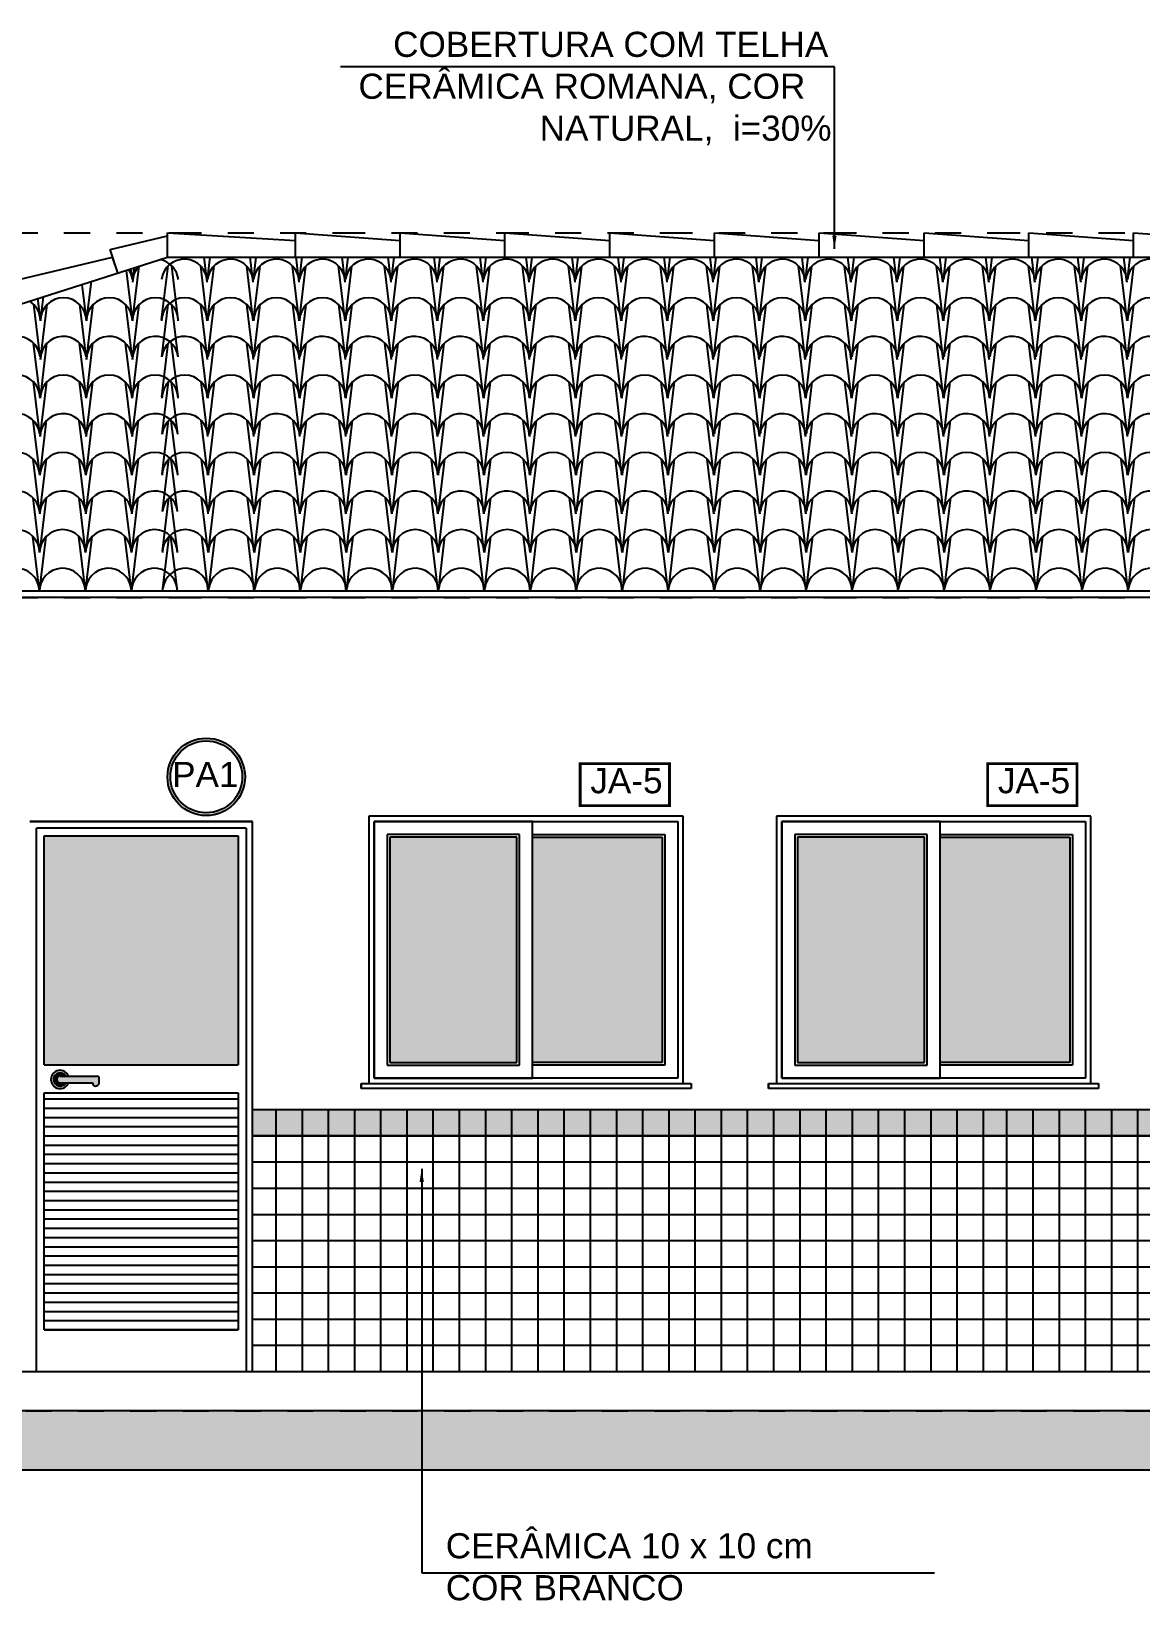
# Model space of a CAD drawing. Extents: x 12 to 194, y 116 to 198.
# Drawn here: x 36.21 to 40.44, y 154.59 to 160.58 of the extents above; entities that cross this region are included whole.
import ezdxf

# ---------------------------------------------------------------- set-up
doc = ezdxf.new("R2010")
doc.units = 0
doc.header["$LTSCALE"] = 0.005
doc.linetypes.add('C5', pattern=[60, 50, -5, 0, -5])
doc.linetypes.add('TRAÇO-2PTOS_P', pattern=[0.625, 0.25, -0.125, 0, -0.125, 0, -0.125])
doc.layers.get('0').update_dxf_attribs({"linetype": 'CONTINUOUS'})
for name, color, linetype in [('01', 1, 'CONTINUOUS'), ('02', 2, 'CONTINUOUS'), ('0_HATCH', 1, 'CONTINUOUS'), ('252', 252, 'CONTINUOUS'), ('A-01', 1, 'CONTINUOUS'), ('A-CHAO', 8, 'CONTINUOUS'), ('A-HACH', 7, 'CONTINUOUS'), ('A-PORTA', 3, 'CONTINUOUS'), ('ARQ-ALV-ENCOBERTA', 8, 'CONTINUOUS'), ('ARQ-ESQ-VISTA1', 2, 'CONTINUOUS'), ('ARQ-ESQ-VISTA2', 1, 'CONTINUOUS'), ('ARQ-EXO-1_100', 251, 'C5'), ('ARQ-HTC', 9, 'CONTINUOUS'), ('ARQ-SMB-1_025', 1, 'CONTINUOUS'), ('ARQ-SMB-1_100', 1, 'CONTINUOUS'), ('ARQ-TXT-1_075', 2, 'CONTINUOUS'), ('BL-AR-TELHA 2', 2, 'CONTINUOUS'), ('TELHA', 3, 'CONTINUOUS')]:
    doc.layers.add(name, color=color, linetype=linetype)
doc.styles.add('ESC-50-A20', font='arial.ttf', dxfattribs={"height": 0.1})
doc.styles.add('FNDE Texto Cota 0025', font='verdana.ttf', dxfattribs={"height": 0.04})
doc.dimstyles.new('FNDE 1-0025', dxfattribs={"dimscale": 5, "dimtxt": 0.04, "dimasz": 0.01, "dimexe": 0.15, "dimexo": 0.15, "dimgap": 0.005, "dimtad": 1, "dimzin": 1, "dimdsep": 46, "dimtxsty": 'FNDE Texto Cota 0025', "dimblk": 'tic', "dimcen": 0.015, "dimdle": 0.15, "dimse1": 1, "dimse2": 1, "dimclrd": 251, "dimclre": 251, "dimclrt": 256, "dimaunit": 1, "dimadec": 3, "dimazin": 0, "dimtfac": 1, "dimtix": 1, "dimtmove": 2, "dimatfit": 3, "dimfxl": 0.15, "dimtvp": 1, "dimtolj": 1, "dimtzin": 0, "dimarcsym": 0})

# ---------------------------------------------------------------- blocks, each defined once
blk = doc.blocks.new('tic')
at = {"color": 251}
for p, q in [((-1, 0), (1, 0)), ((0, -1), (0, 1))]:
    blk.add_line(p, q, dxfattribs=at)
blk.add_line((-0.6, -0.6), (0.6, 0.6))

msp = doc.modelspace()

# ---------------------------------------------------------------- hatches: boundary and pattern name
at = {"layer": '01'}
h = msp.add_hatch(color=250, dxfattribs=at)
h.set_gradient(color1=(51, 51, 51), rotation=90, one_color=1, tint=1, name='SPHERICAL')
h.paths.add_polyline_path([(36.336, 156.591), (36.3471, 156.591, 5.415339), (36.3471, 156.566), (36.336, 156.566, -3.732051)])
h = msp.add_hatch(color=250, dxfattribs=at)
h.set_gradient(color1=(51, 51, 51), rotation=90, one_color=1, tint=1, name='SPHERICAL')
h.paths.add_polyline_path([(36.3144, 156.591), (36.336, 156.591, 3.732051), (36.336, 156.566), (36.3144, 156.566, -1)], flags=17)
h = msp.add_hatch(color=250, dxfattribs=at)
h.set_gradient(color1=(51, 51, 51), rotation=90, one_color=1, tint=1, name='CYLINDER')
h.paths.add_polyline_path([(36.4644, 156.581, 0.414214), (36.4544, 156.591), (36.3144, 156.591, 1), (36.3144, 156.566), (36.4394, 156.566, 1), (36.4644, 156.566)])
at = {"layer": '0_HATCH'}
msp.add_hatch(color=160, dxfattribs=at).paths.add_polyline_path([(49.3494, 156.3635), (37.0494, 156.3635), (37.0494, 156.4635), (49.3494, 156.4635)])
at = {"layer": '252', "linetype": 'Continuous'}
h = msp.add_hatch(color=256, dxfattribs=at)
h.set_gradient(color1=(91, 91, 91), one_color=1, tint=1, name='INVHEMISPHERICAL')
h.paths.add_polyline_path([(36.9943, 157.5085), (36.2544, 157.5085), (36.2544, 156.6341), (36.9943, 156.6341)])
at = {"layer": '252'}
h = msp.add_hatch(color=256, dxfattribs=at)
h.set_gradient(color1=(91, 91, 91), one_color=1, tint=1, name='INVHEMISPHERICAL')
h.paths.add_polyline_path([(38.0584, 157.5035), (37.5734, 157.5035), (37.5734, 156.6435), (38.0584, 156.6435)])
h = msp.add_hatch(color=256, dxfattribs=at)
h.set_gradient(color1=(91, 91, 91), one_color=1, tint=1, name='INVHEMISPHERICAL')
h.paths.add_polyline_path([(38.1184, 156.6435), (38.6134, 156.6435), (38.6134, 157.5035), (38.1184, 157.5035)])
h = msp.add_hatch(color=256, dxfattribs=at)
h.set_gradient(color1=(91, 91, 91), one_color=1, tint=1, name='INVHEMISPHERICAL')
h.paths.add_polyline_path([(39.6144, 157.5035), (39.1294, 157.5035), (39.1294, 156.6435), (39.6144, 156.6435)])
h = msp.add_hatch(color=256, dxfattribs=at)
h.set_gradient(color1=(91, 91, 91), one_color=1, tint=1, name='INVHEMISPHERICAL')
h.paths.add_polyline_path([(39.6744, 156.6435), (40.1694, 156.6435), (40.1694, 157.5035), (39.6744, 157.5035)])
at = {"layer": 'A-HACH'}
msp.add_hatch(color=254, dxfattribs=at).paths.add_polyline_path([(30.9822, 155.3135), (30.9822, 155.0885), (50.4324, 155.0885), (50.4324, 155.3135)])
at = {"layer": 'ARQ-ESQ-VISTA2'}
h = msp.add_hatch(dxfattribs=at)
h.set_pattern_fill('LINE', color=251, scale=0.02, angle=360, style=0)
h.set_pattern_definition([(7e-15, (36.212533, 155.6224), (0, 0.0352778), [])])
h.paths.add_polyline_path([(36.2544, 156.528), (36.9943, 156.528), (36.9943, 155.6224), (36.2544, 155.6224)])
at = {"layer": 'ARQ-SMB-1_100'}
h = msp.add_hatch(color=252, dxfattribs=at)
edge = h.paths.add_edge_path()
edge.add_arc((36.8727, 157.7339), 0.1479, 0, 360)
edge = h.paths.add_edge_path(flags=17)
edge.add_arc((36.8727, 157.7339), 0.1372, 0, 360)

# ---------------------------------------------------------------- linework, layer by layer
at = {"layer": '01', "color": 0}
for p, q in [((36.3144, 156.591), (36.4544, 156.591)), ((36.4644, 156.566), (36.4644, 156.581)), ((36.3144, 156.566), (36.4394, 156.566))]:
    msp.add_line(p, q, dxfattribs=at)
for centre, major_axis, ratio, start_param, end_param in [((36.3144, 156.5785), (0.0247, 0.0247), 1, 5.862994, 11.415765), ((36.3144, 156.5785), (0.0177, 0.0177), 1, 6.021386, 11.257374), ((36.3144, 156.5785), (0.00884, 0.00884), 1, 0.785398, 3.926991), ((36.4544, 156.581), (-0.00707, 0.00707), 1, 3.926991, 5.497787), ((36.4519, 156.566), (0.0101, 0.0101), 0.786702, 2.237376, 5.378968)]:
    msp.add_ellipse(centre, major_axis=major_axis, ratio=ratio, start_param=start_param, end_param=end_param, dxfattribs=at)
at = {"layer": '02'}
for p, q in [((36.1994, 157.5635), (37.0494, 157.5635)), ((37.0494, 157.5635), (36.1994, 157.5635)), ((36.2244, 155.4635), (36.2244, 157.5385)), ((37.0244, 157.5385), (36.2244, 157.5385)), ((37.0244, 157.5385), (37.0244, 155.4635)), ((37.0494, 155.4635), (37.0494, 157.5635)), ((36.2544, 156.6341), (36.2544, 157.5085)), ((36.2544, 157.5085), (36.9943, 157.5085)), ((36.9943, 157.5085), (36.9943, 156.6341)), ((36.2544, 156.6341), (36.9943, 156.6341)), ((36.2544, 156.528), (36.9943, 156.528)), ((36.2544, 155.6224), (36.2544, 156.528)), ((36.2544, 156.528), (36.9943, 156.528)), ((36.9943, 156.528), (36.9943, 155.6224)), ((36.9943, 155.6224), (36.2544, 155.6224))]:
    msp.add_line(p, q, dxfattribs=at)
at = {"layer": '252'}
for p, q in [((37.4934, 156.5635), (37.4934, 156.5635)), ((39.0494, 156.5635), (39.0494, 156.5635)), ((37.1394, 155.4635, 3.3226), (37.1394, 156.4635, 3.3226)), ((37.2394, 155.4635, 3.3226), (37.2394, 156.4635, 3.3226)), ((37.3394, 155.4635, 3.3226), (37.3394, 156.4635, 3.3226)), ((37.4394, 155.4635, 3.3226), (37.4394, 156.4635, 3.3226)), ((37.5394, 155.4635, 3.3226), (37.5394, 156.4635, 3.3226)), ((37.6394, 155.4635, 3.3226), (37.6394, 156.4635, 3.3226)), ((37.7394, 155.4635, 3.3226), (37.7394, 156.4635, 3.3226)), ((37.8394, 155.4635, 3.3226), (37.8394, 156.4635, 3.3226)), ((37.9394, 155.4635, 3.3226), (37.9394, 156.4635, 3.3226)), ((38.0394, 155.4635, 3.3226), (38.0394, 156.4635, 3.3226)), ((38.1394, 155.4635, 3.3226), (38.1394, 156.4635, 3.3226)), ((38.2394, 155.4635, 3.3226), (38.2394, 156.4635, 3.3226)), ((38.3394, 155.4635, 3.3226), (38.3394, 156.4635, 3.3226)), ((38.4394, 155.4635, 3.3226), (38.4394, 156.4635, 3.3226)), ((38.5394, 155.4635, 3.3226), (38.5394, 156.4635, 3.3226)), ((38.6394, 155.4635, 3.3226), (38.6394, 156.4635, 3.3226)), ((38.6394, 155.4635, 3.3226), (38.6394, 156.4635, 3.3226)), ((38.7394, 155.4635, 3.3226), (38.7394, 156.4635, 3.3226)), ((38.8394, 155.4635, 3.3226), (38.8394, 156.4635, 3.3226)), ((38.9394, 155.4635, 3.3226), (38.9394, 156.4635, 3.3226)), ((39.0394, 155.4635, 3.3226), (39.0394, 156.4635, 3.3226)), ((39.1394, 155.4635, 3.3226), (39.1394, 156.4635, 3.3226)), ((39.2394, 155.4635, 3.3226), (39.2394, 156.4635, 3.3226)), ((39.3394, 155.4635, 3.3226), (39.3394, 156.4635, 3.3226)), ((39.4394, 155.4635, 3.3226), (39.4394, 156.4635, 3.3226)), ((39.5394, 155.4635, 3.3226), (39.5394, 156.4635, 3.3226)), ((39.6394, 155.4635, 3.3226), (39.6394, 156.4635, 3.3226)), ((39.7394, 155.4635, 3.3226), (39.7394, 156.4635, 3.3226)), ((39.7394, 155.4635, 3.3226), (39.7394, 156.4635, 3.3226)), ((39.8394, 155.4635, 3.3226), (39.8394, 156.4635, 3.3226)), ((39.9294, 155.4635, 6.6453), (39.9294, 156.4635, 6.6453)), ((40.0294, 155.4635, 6.6453), (40.0294, 156.4635, 6.6453)), ((40.1294, 155.4635, 6.6453), (40.1294, 156.4635, 6.6453)), ((40.2294, 155.4635, 6.6453), (40.2294, 156.4635, 6.6453)), ((40.3294, 155.4635, 6.6453), (40.3294, 156.4635, 6.6453)), ((40.4294, 155.4635, 6.6453), (40.4294, 156.4635, 6.6453)), ((37.0494, 156.3635, -6.6453), (49.3494, 156.3635, -6.6453)), ((37.0494, 156.2635, 3.3226), (49.3494, 156.2635, -3.3226)), ((37.0494, 156.1635, 3.3226), (49.3494, 156.1635, -3.3226)), ((37.0494, 156.0635, 3.3226), (49.3494, 156.0635, -3.3226)), ((37.0494, 155.9635, 3.3226), (49.3494, 155.9635, -3.3226)), ((37.0494, 155.8635, 3.3226), (49.3494, 155.8635, -3.3226)), ((37.0494, 155.7635, 3.3226), (49.3494, 155.7635, -3.3226)), ((37.0494, 155.6635, 3.3226), (49.3494, 155.6635, -3.3226)), ((37.0494, 155.5635, 3.3226), (49.3494, 155.5635, -3.3226))]:
    msp.add_line(p, q, dxfattribs=at)
at = {"layer": '252', "linetype": 'Continuous', "elevation": 3.3226}
msp.add_lwpolyline([(49.3494, 156.3635), (37.0494, 156.3635), (37.0494, 156.4635), (49.3494, 156.4635)], close=True, dxfattribs=at)
at = {"layer": 'A-01', "color": 3}
for p, q in [((33.0019, 158.5315), (36.7244, 159.7179)), ((36.7244, 159.7179), (46.2244, 159.7179))]:
    msp.add_line(p, q, dxfattribs=at)
at = {"layer": 'A-01', "color": 5}
msp.add_line((33.0744, 155.4635), (49.9494, 155.4635), dxfattribs=at)
at = {"layer": 'A-CHAO', "color": 6}
msp.add_line((50.4324, 155.3135), (30.9822, 155.3135), dxfattribs=at)
at = {"layer": 'A-PORTA', "color": 9}
for p, q in [((38.0584, 157.5035), (37.5734, 157.5035)), ((37.5734, 157.5035), (37.5734, 156.6435)), ((38.0584, 156.6435), (38.0584, 157.5035)), ((38.1184, 157.5035), (38.6134, 157.5035)), ((38.6134, 157.5035), (38.6134, 156.6435)), ((39.6144, 157.5035), (39.1294, 157.5035)), ((39.1294, 157.5035), (39.1294, 156.6435)), ((39.6144, 156.6435), (39.6144, 157.5035)), ((39.6744, 157.5035), (40.1694, 157.5035)), ((40.1694, 157.5035), (40.1694, 156.6435)), ((37.5734, 156.6435), (38.0584, 156.6435)), ((38.6134, 156.6435), (38.1184, 156.6435)), ((39.1294, 156.6435), (39.6144, 156.6435)), ((40.1694, 156.6435), (39.6744, 156.6435))]:
    msp.add_line(p, q, dxfattribs=at)
at = {"layer": 'ARQ-ALV-ENCOBERTA', "linetype": 'TRAÇO-2PTOS_P', "ltscale": 15}
msp.add_line((30.9822, 155.3135), (50.4324, 155.3135), dxfattribs=at)
at = {"layer": 'ARQ-ESQ-VISTA1'}
for p, q in [((38.6934, 157.5835), (37.4934, 157.5835)), ((37.4934, 157.5835), (37.4934, 156.5635)), ((38.6934, 156.5635), (38.6934, 157.5835)), ((40.2494, 157.5835), (39.0494, 157.5835)), ((39.0494, 157.5835), (39.0494, 156.5635)), ((40.2494, 156.5635), (40.2494, 157.5835)), ((37.4634, 156.5635), (37.4634, 156.5435)), ((37.4634, 156.5435), (37.4634, 156.5635)), ((37.4634, 156.5635), (38.7234, 156.5635)), ((38.7234, 156.5435), (37.4634, 156.5435)), ((37.4934, 156.5635), (38.6934, 156.5635)), ((38.7234, 156.5635), (38.7234, 156.5635)), ((38.7234, 156.5635), (38.7234, 156.5435)), ((39.0194, 156.5635), (39.0194, 156.5435)), ((39.0194, 156.5435), (39.0194, 156.5635)), ((39.0194, 156.5635), (40.2794, 156.5635)), ((40.2794, 156.5435), (39.0194, 156.5435)), ((39.0494, 156.5635), (40.2494, 156.5635)), ((40.2794, 156.5635), (40.2794, 156.5635)), ((40.2794, 156.5635), (40.2794, 156.5435))]:
    msp.add_line(p, q, dxfattribs=at)
at = {"layer": 'ARQ-EXO-1_100', "color": 252, "linetype": 'TRAÇO-2PTOS_P', "ltscale": 100}
for p, q in [((31.7294, 159.8114), (50.4324, 159.8114)), ((31.7294, 158.4185), (50.4324, 158.4185)), ((31.7294, 155.4635), (50.4324, 155.4635))]:
    msp.add_line(p, q, dxfattribs=at)
at = {"layer": 'ARQ-HTC', "color": 253}
msp.add_lwpolyline([(30.9822, 155.3135), (30.9822, 155.0885), (50.4324, 155.0885), (50.4324, 155.3135)], dxfattribs=at)
at = {"layer": 'ARQ-SMB-1_025', "ltscale": 10}
for p, q in [((37.5134, 157.5635), (38.6734, 157.5635)), ((37.5134, 156.5835), (37.5134, 157.5635)), ((38.1184, 157.5635), (37.5134, 157.5635)), ((37.5134, 157.5635), (37.5134, 156.5835)), ((38.1184, 157.5635), (38.6734, 157.5635)), ((38.1184, 156.5835), (38.1184, 157.5635)), ((38.6734, 157.5635), (38.6734, 156.5835)), ((38.6734, 157.5635), (38.6734, 156.5835)), ((39.0694, 157.5635), (40.2294, 157.5635)), ((39.0694, 156.5835), (39.0694, 157.5635)), ((39.6744, 157.5635), (39.0694, 157.5635)), ((39.0694, 157.5635), (39.0694, 156.5835)), ((39.6744, 157.5635), (40.2294, 157.5635)), ((39.6744, 156.5835), (39.6744, 157.5635)), ((40.2294, 157.5635), (40.2294, 156.5835)), ((40.2294, 157.5635), (40.2294, 156.5835)), ((38.0684, 157.5135), (37.5634, 157.5135)), ((37.5634, 157.5135), (37.5634, 156.6335)), ((38.0684, 156.6335), (38.0684, 157.5135)), ((38.1184, 157.5135), (38.6234, 157.5135)), ((38.6234, 157.5135), (38.6234, 156.6335)), ((39.6244, 157.5135), (39.1194, 157.5135)), ((39.1194, 157.5135), (39.1194, 156.6335)), ((39.6244, 156.6335), (39.6244, 157.5135)), ((39.6744, 157.5135), (40.1794, 157.5135)), ((40.1794, 157.5135), (40.1794, 156.6335)), ((37.5634, 156.6335), (38.0684, 156.6335)), ((38.6234, 156.6335), (38.1184, 156.6335)), ((39.1194, 156.6335), (39.6244, 156.6335)), ((40.1794, 156.6335), (39.6744, 156.6335)), ((38.6734, 156.5835), (37.5134, 156.5835)), ((37.5134, 156.5835), (38.1184, 156.5835)), ((38.6734, 156.5835), (38.1184, 156.5835)), ((40.2294, 156.5835), (39.0694, 156.5835)), ((39.0694, 156.5835), (39.6744, 156.5835)), ((40.2294, 156.5835), (39.6744, 156.5835))]:
    msp.add_line(p, q, dxfattribs=at)
at = {"layer": 'ARQ-SMB-1_100', "color": 252, "ltscale": 10, "const_width": 0.0107}
for points in [[(38.3, 157.6242), (38.6409, 157.6242), (38.6409, 157.7842), (38.3, 157.7842)], [(39.856, 157.6242), (40.1969, 157.6242), (40.1969, 157.7842), (39.856, 157.7842)]]:
    msp.add_lwpolyline(points, close=True, dxfattribs=at)
at = {"layer": 'ARQ-SMB-1_100', "color": 252}
for radius in [0.1479, 0.1372]:
    msp.add_circle((36.8727, 157.7339), radius, dxfattribs=at)
at = {"layer": 'BL-AR-TELHA 2'}
for p, q in [((36.5916, 159.4756), (36.6167, 159.6845)), ((36.702, 159.4803), (36.7266, 159.6845)), ((36.766, 159.4803), (36.7414, 159.6845)), ((36.8765, 159.4756), (36.8513, 159.6845)), ((36.8759, 159.6232), (36.8645, 159.7179)), ((36.8776, 159.6326), (36.8879, 159.7179)), ((36.8776, 159.4803), (36.9022, 159.6845)), ((37.052, 159.4756), (37.0269, 159.6845)), ((37.0515, 159.6232), (37.0401, 159.7179)), ((37.0532, 159.6326), (37.0634, 159.7179)), ((37.0532, 159.4803), (37.0778, 159.6845)), ((37.2276, 159.4756), (37.2024, 159.6845)), ((37.227, 159.6232), (37.2156, 159.7179)), ((37.2287, 159.6326), (37.239, 159.7179)), ((37.2287, 159.4803), (37.2533, 159.6845)), ((37.4032, 159.4756), (37.378, 159.6845)), ((37.4026, 159.6232), (37.3912, 159.7179)), ((37.4043, 159.6326), (37.4146, 159.7179)), ((37.4043, 159.4803), (37.4289, 159.6845)), ((37.5787, 159.4756), (37.5536, 159.6845)), ((37.5782, 159.6232), (37.5668, 159.7179)), ((37.5799, 159.6326), (37.5901, 159.7179)), ((37.5799, 159.4803), (37.6045, 159.6845)), ((37.7543, 159.4756), (37.7292, 159.6845)), ((37.7537, 159.6232), (37.7423, 159.7179)), ((37.7554, 159.6326), (37.7657, 159.7179)), ((37.7554, 159.4803), (37.78, 159.6845)), ((37.9299, 159.4756), (37.9047, 159.6845)), ((37.9293, 159.6232), (37.9179, 159.7179)), ((37.931, 159.6326), (37.9413, 159.7179)), ((37.931, 159.4803), (37.9556, 159.6845)), ((38.1054, 159.4756), (38.0803, 159.6845)), ((38.1049, 159.6232), (38.0935, 159.7179)), ((38.1066, 159.6326), (38.1169, 159.7179)), ((38.1066, 159.4803), (38.1312, 159.6845)), ((38.281, 159.4756), (38.2559, 159.6845)), ((38.2804, 159.6232), (38.269, 159.7179)), ((38.2822, 159.6326), (38.2924, 159.7179)), ((38.2822, 159.4803), (38.3067, 159.6845)), ((38.4566, 159.4756), (38.4314, 159.6845)), ((38.456, 159.6232), (38.4446, 159.7179)), ((38.4577, 159.6326), (38.468, 159.7179)), ((38.4577, 159.6326), (38.468, 159.7179)), ((38.4577, 159.4803), (38.4823, 159.6845)), ((38.6322, 159.4756), (38.607, 159.6845)), ((38.6316, 159.6232), (38.6202, 159.7179)), ((38.6333, 159.6326), (38.6436, 159.7179)), ((38.6333, 159.4803), (38.6579, 159.6845)), ((38.8077, 159.4756), (38.7826, 159.6845)), ((38.8072, 159.6232), (38.7957, 159.7179)), ((38.8089, 159.6326), (38.8191, 159.7179)), ((38.8089, 159.4803), (38.8334, 159.6845)), ((38.9833, 159.4756), (38.9581, 159.6845)), ((38.9827, 159.6232), (38.9713, 159.7179)), ((38.9844, 159.6326), (38.9947, 159.7179)), ((38.9844, 159.4803), (39.009, 159.6845)), ((39.1589, 159.4756), (39.1337, 159.6845)), ((39.1583, 159.6232), (39.1469, 159.7179)), ((39.16, 159.6326), (39.1703, 159.7179)), ((39.16, 159.4803), (39.1846, 159.6845)), ((39.3344, 159.4756), (39.3093, 159.6845)), ((39.3339, 159.6232), (39.3225, 159.7179)), ((39.3356, 159.6326), (39.3458, 159.7179)), ((39.3356, 159.4803), (39.3602, 159.6845)), ((39.51, 159.4756), (39.4849, 159.6845)), ((39.5094, 159.6232), (39.498, 159.7179)), ((39.5111, 159.6326), (39.5214, 159.7179)), ((39.5111, 159.4803), (39.5357, 159.6845)), ((39.6856, 159.4756), (39.6604, 159.6845)), ((39.685, 159.6232), (39.6736, 159.7179)), ((39.6867, 159.6326), (39.697, 159.7179)), ((39.6867, 159.4803), (39.7113, 159.6845)), ((39.8611, 159.4756), (39.836, 159.6845)), ((39.8606, 159.6232), (39.8492, 159.7179)), ((39.8623, 159.6326), (39.8726, 159.7179)), ((39.8623, 159.4803), (39.8869, 159.6845)), ((40.0367, 159.4756), (40.0116, 159.6845)), ((40.0361, 159.6232), (40.0247, 159.7179)), ((40.0379, 159.6326), (40.0481, 159.7179)), ((40.0379, 159.4803), (40.0624, 159.6845)), ((40.2123, 159.4756), (40.1871, 159.6845)), ((40.2117, 159.6232), (40.2003, 159.7179)), ((40.2134, 159.6326), (40.2237, 159.7179)), ((40.2134, 159.4803), (40.238, 159.6845)), ((40.3879, 159.4756), (40.3627, 159.6845)), ((40.3873, 159.6232), (40.3759, 159.7179)), ((40.389, 159.6326), (40.3993, 159.7179)), ((40.389, 159.6326), (40.3993, 159.7179)), ((40.389, 159.4803), (40.4136, 159.6845)), ((36.416, 159.4756), (36.434, 159.6254)), ((36.5904, 159.4803), (36.5678, 159.668)), ((36.5904, 159.6326), (36.5855, 159.6737)), ((36.5921, 159.6232), (36.5987, 159.6779)), ((36.2404, 159.4756), (36.2514, 159.5672)), ((36.4148, 159.4803), (36.3987, 159.6141)), ((36.2381, 159.3375), (36.2141, 159.537)), ((36.2393, 159.4803), (36.2297, 159.5602)), ((36.2398, 159.3281), (36.265, 159.537)), ((36.4137, 159.3375), (36.3897, 159.537)), ((36.4154, 159.3281), (36.4406, 159.537)), ((36.5893, 159.3375), (36.5653, 159.537)), ((36.591, 159.3281), (36.6161, 159.537)), ((36.7032, 159.3375), (36.7272, 159.537)), ((36.7648, 159.3375), (36.7408, 159.537)), ((36.877, 159.3281), (36.8519, 159.537)), ((36.8787, 159.3375), (36.9028, 159.537)), ((37.0526, 159.3281), (37.0274, 159.537)), ((37.0543, 159.3375), (37.0783, 159.537)), ((37.2282, 159.3281), (37.203, 159.537)), ((37.2299, 159.3375), (37.2539, 159.537)), ((37.4037, 159.3281), (37.3786, 159.537)), ((37.4054, 159.3375), (37.4295, 159.537)), ((37.5793, 159.3281), (37.5542, 159.537)), ((37.581, 159.3375), (37.605, 159.537)), ((37.7549, 159.3281), (37.7297, 159.537)), ((37.7566, 159.3375), (37.7806, 159.537)), ((37.9304, 159.3281), (37.9053, 159.537)), ((37.9322, 159.3375), (37.9562, 159.537)), ((38.106, 159.3281), (38.0809, 159.537)), ((38.1077, 159.3375), (38.1317, 159.537)), ((38.2816, 159.3281), (38.2564, 159.537)), ((38.2833, 159.3375), (38.3073, 159.537)), ((38.4572, 159.3281), (38.432, 159.537)), ((38.4589, 159.3375), (38.4829, 159.537)), ((38.6327, 159.3281), (38.6076, 159.537)), ((38.6344, 159.3375), (38.6584, 159.537)), ((38.8083, 159.3281), (38.7831, 159.537)), ((38.81, 159.3375), (38.834, 159.537)), ((38.9839, 159.3281), (38.9587, 159.537)), ((38.9856, 159.3375), (39.0096, 159.537)), ((39.1594, 159.3281), (39.1343, 159.537)), ((39.1611, 159.3375), (39.1852, 159.537)), ((39.335, 159.3281), (39.3099, 159.537)), ((39.3367, 159.3375), (39.3607, 159.537)), ((39.5106, 159.3281), (39.4854, 159.537)), ((39.5123, 159.3375), (39.5363, 159.537)), ((39.6861, 159.3281), (39.661, 159.537)), ((39.6879, 159.3375), (39.7119, 159.537)), ((39.8617, 159.3281), (39.8366, 159.537)), ((39.8634, 159.3375), (39.8874, 159.537)), ((40.0373, 159.3281), (40.0121, 159.537)), ((40.039, 159.3375), (40.063, 159.537)), ((40.2129, 159.3281), (40.1877, 159.537)), ((40.2146, 159.3375), (40.2386, 159.537)), ((40.3884, 159.3281), (40.3633, 159.537)), ((40.3901, 159.3375), (40.4141, 159.537)), ((36.2381, 159.1852), (36.2135, 159.3895)), ((36.2393, 159.1805), (36.2644, 159.3895)), ((36.4137, 159.1852), (36.3891, 159.3895)), ((36.4148, 159.1805), (36.44, 159.3895)), ((36.5893, 159.1852), (36.5647, 159.3895)), ((36.5904, 159.1805), (36.6156, 159.3895)), ((36.7032, 159.1852), (36.7278, 159.3895)), ((36.7648, 159.1852), (36.7403, 159.3895)), ((36.8776, 159.1805), (36.8524, 159.3895)), ((36.8787, 159.1852), (36.9033, 159.3895)), ((37.0532, 159.1805), (37.028, 159.3895)), ((37.0543, 159.1852), (37.0789, 159.3895)), ((37.2287, 159.1805), (37.2036, 159.3895)), ((37.2299, 159.1852), (37.2545, 159.3895)), ((37.4043, 159.1805), (37.3792, 159.3895)), ((37.4054, 159.1852), (37.43, 159.3895)), ((37.5799, 159.1805), (37.5547, 159.3895)), ((37.581, 159.1852), (37.6056, 159.3895)), ((37.7554, 159.1805), (37.7303, 159.3895)), ((37.7566, 159.1852), (37.7812, 159.3895)), ((37.931, 159.1805), (37.9059, 159.3895)), ((37.9322, 159.1852), (37.9567, 159.3895)), ((38.1066, 159.1805), (38.0814, 159.3895)), ((38.1077, 159.1852), (38.1323, 159.3895)), ((38.2822, 159.1805), (38.257, 159.3895)), ((38.2833, 159.1852), (38.3079, 159.3895)), ((38.4577, 159.1805), (38.4326, 159.3895)), ((38.4589, 159.1852), (38.4834, 159.3895)), ((38.6333, 159.1805), (38.6081, 159.3895)), ((38.6344, 159.1852), (38.659, 159.3895)), ((38.8089, 159.1805), (38.7837, 159.3895)), ((38.81, 159.1852), (38.8346, 159.3895)), ((38.9844, 159.1805), (38.9593, 159.3895)), ((38.9856, 159.1852), (39.0102, 159.3895)), ((39.16, 159.1805), (39.1349, 159.3895)), ((39.1611, 159.1852), (39.1857, 159.3895)), ((39.3356, 159.1805), (39.3104, 159.3895)), ((39.3367, 159.1852), (39.3613, 159.3895)), ((39.5111, 159.1805), (39.486, 159.3895)), ((39.5123, 159.1852), (39.5369, 159.3895)), ((39.6867, 159.1805), (39.6616, 159.3895)), ((39.6879, 159.1852), (39.7124, 159.3895)), ((39.8623, 159.1805), (39.8371, 159.3895)), ((39.8634, 159.1852), (39.888, 159.3895)), ((40.0379, 159.1805), (40.0127, 159.3895)), ((40.039, 159.1852), (40.0636, 159.3895)), ((40.2134, 159.1805), (40.1883, 159.3895)), ((40.2146, 159.1852), (40.2391, 159.3895)), ((40.389, 159.1805), (40.3638, 159.3895)), ((40.3901, 159.1852), (40.4147, 159.3895)), ((36.237, 159.0424), (36.213, 159.2419)), ((36.2387, 159.033), (36.2639, 159.2419)), ((36.4126, 159.0424), (36.3885, 159.2419)), ((36.4143, 159.033), (36.4394, 159.2419)), ((36.5881, 159.0424), (36.5641, 159.2419)), ((36.5898, 159.033), (36.615, 159.2419)), ((36.7043, 159.0424), (36.7283, 159.2419)), ((36.7637, 159.0424), (36.7397, 159.2419)), ((36.8782, 159.033), (36.853, 159.2419)), ((36.8799, 159.0424), (36.9039, 159.2419)), ((37.0537, 159.033), (37.0286, 159.2419)), ((37.0554, 159.0424), (37.0795, 159.2419)), ((37.2293, 159.033), (37.2042, 159.2419)), ((37.231, 159.0424), (37.255, 159.2419)), ((37.4049, 159.033), (37.3797, 159.2419)), ((37.4066, 159.0424), (37.4306, 159.2419)), ((37.5804, 159.033), (37.5553, 159.2419)), ((37.5822, 159.0424), (37.6062, 159.2419)), ((37.756, 159.033), (37.7309, 159.2419)), ((37.7577, 159.0424), (37.7817, 159.2419)), ((37.9316, 159.033), (37.9064, 159.2419)), ((37.9333, 159.0424), (37.9573, 159.2419)), ((38.1072, 159.033), (38.082, 159.2419)), ((38.1089, 159.0424), (38.1329, 159.2419)), ((38.2827, 159.033), (38.2576, 159.2419)), ((38.2844, 159.0424), (38.3084, 159.2419)), ((38.4583, 159.033), (38.4331, 159.2419)), ((38.46, 159.0424), (38.484, 159.2419)), ((38.6339, 159.033), (38.6087, 159.2419)), ((38.6356, 159.0424), (38.6596, 159.2419)), ((38.8094, 159.033), (38.7843, 159.2419)), ((38.8111, 159.0424), (38.8352, 159.2419)), ((38.985, 159.033), (38.9599, 159.2419)), ((38.9867, 159.0424), (39.0107, 159.2419)), ((39.1606, 159.033), (39.1354, 159.2419)), ((39.1623, 159.0424), (39.1863, 159.2419)), ((39.3361, 159.033), (39.311, 159.2419)), ((39.3379, 159.0424), (39.3619, 159.2419)), ((39.5117, 159.033), (39.4866, 159.2419)), ((39.5134, 159.0424), (39.5374, 159.2419)), ((39.6873, 159.033), (39.6621, 159.2419)), ((39.689, 159.0424), (39.713, 159.2419)), ((39.8629, 159.033), (39.8377, 159.2419)), ((39.8646, 159.0424), (39.8886, 159.2419)), ((40.0384, 159.033), (40.0133, 159.2419)), ((40.0401, 159.0424), (40.0641, 159.2419)), ((40.214, 159.033), (40.1888, 159.2419)), ((40.2157, 159.0424), (40.2397, 159.2419)), ((40.3896, 159.033), (40.3644, 159.2419)), ((40.3913, 159.0424), (40.4153, 159.2419)), ((36.237, 158.8901), (36.2124, 159.0944)), ((36.2381, 158.8854), (36.2633, 159.0944)), ((36.4126, 158.8901), (36.388, 159.0944)), ((36.4137, 158.8854), (36.4389, 159.0944)), ((36.5881, 158.8901), (36.5635, 159.0944)), ((36.5893, 158.8854), (36.6144, 159.0944)), ((36.7043, 158.8901), (36.7289, 159.0944)), ((36.7637, 158.8901), (36.7391, 159.0944)), ((36.8787, 158.8854), (36.8536, 159.0944)), ((36.8799, 158.8901), (36.9045, 159.0944)), ((37.0543, 158.8854), (37.0292, 159.0944)), ((37.0554, 158.8901), (37.08, 159.0944)), ((37.2299, 158.8854), (37.2047, 159.0944)), ((37.231, 158.8901), (37.2556, 159.0944)), ((37.4054, 158.8854), (37.3803, 159.0944)), ((37.4066, 158.8901), (37.4312, 159.0944)), ((37.581, 158.8854), (37.5559, 159.0944)), ((37.5822, 158.8901), (37.6067, 159.0944)), ((37.7566, 158.8854), (37.7314, 159.0944)), ((37.7577, 158.8901), (37.7823, 159.0944)), ((37.9322, 158.8854), (37.907, 159.0944)), ((37.9333, 158.8901), (37.9579, 159.0944)), ((38.1077, 158.8854), (38.0826, 159.0944)), ((38.1089, 158.8901), (38.1334, 159.0944)), ((38.2833, 158.8854), (38.2581, 159.0944)), ((38.2844, 158.8901), (38.309, 159.0944)), ((38.4589, 158.8854), (38.4337, 159.0944)), ((38.46, 158.8901), (38.4846, 159.0944)), ((38.6344, 158.8854), (38.6093, 159.0944)), ((38.6356, 158.8901), (38.6602, 159.0944)), ((38.81, 158.8854), (38.7849, 159.0944)), ((38.8111, 158.8901), (38.8357, 159.0944)), ((38.9856, 158.8854), (38.9604, 159.0944)), ((38.9867, 158.8901), (39.0113, 159.0944)), ((39.1611, 158.8854), (39.136, 159.0944)), ((39.1623, 158.8901), (39.1869, 159.0944)), ((39.3367, 158.8854), (39.3116, 159.0944)), ((39.3379, 158.8901), (39.3624, 159.0944)), ((39.5123, 158.8854), (39.4871, 159.0944)), ((39.5134, 158.8901), (39.538, 159.0944)), ((39.6879, 158.8854), (39.6627, 159.0944)), ((39.689, 158.8901), (39.7136, 159.0944)), ((39.8634, 158.8854), (39.8383, 159.0944)), ((39.8646, 158.8901), (39.8891, 159.0944)), ((40.039, 158.8854), (40.0138, 159.0944)), ((40.0401, 158.8901), (40.0647, 159.0944)), ((40.2146, 158.8854), (40.1894, 159.0944)), ((40.2157, 158.8901), (40.2403, 159.0944)), ((40.3901, 158.8854), (40.365, 159.0944)), ((40.3913, 158.8901), (40.4159, 159.0944)), ((36.2359, 158.7473), (36.2118, 158.9468)), ((36.2376, 158.7379), (36.2627, 158.9468)), ((36.4114, 158.7473), (36.3874, 158.9468)), ((36.4131, 158.7379), (36.4383, 158.9468)), ((36.587, 158.7473), (36.563, 158.9468)), ((36.5887, 158.7379), (36.6139, 158.9468)), ((36.7054, 158.7473), (36.7295, 158.9468)), ((36.7626, 158.7473), (36.7385, 158.9468)), ((36.8793, 158.7379), (36.8542, 158.9468)), ((36.881, 158.7473), (36.905, 158.9468)), ((37.0549, 158.7379), (37.0297, 158.9468)), ((37.0566, 158.7473), (37.0806, 158.9468)), ((37.2304, 158.7379), (37.2053, 158.9468)), ((37.2322, 158.7473), (37.2562, 158.9468)), ((37.406, 158.7379), (37.3809, 158.9468)), ((37.4077, 158.7473), (37.4317, 158.9468)), ((37.5816, 158.7379), (37.5564, 158.9468)), ((37.5833, 158.7473), (37.6073, 158.9468)), ((37.7572, 158.7379), (37.732, 158.9468)), ((37.7589, 158.7473), (37.7829, 158.9468)), ((37.9327, 158.7379), (37.9076, 158.9468)), ((37.9344, 158.7473), (37.9584, 158.9468)), ((38.1083, 158.7379), (38.0831, 158.9468)), ((38.11, 158.7473), (38.134, 158.9468)), ((38.2839, 158.7379), (38.2587, 158.9468)), ((38.2856, 158.7473), (38.3096, 158.9468)), ((38.4594, 158.7379), (38.4343, 158.9468)), ((38.4611, 158.7473), (38.4852, 158.9468)), ((38.635, 158.7379), (38.6099, 158.9468)), ((38.6367, 158.7473), (38.6607, 158.9468)), ((38.8106, 158.7379), (38.7854, 158.9468)), ((38.8123, 158.7473), (38.8363, 158.9468)), ((38.9861, 158.7379), (38.961, 158.9468)), ((38.9879, 158.7473), (39.0119, 158.9468)), ((39.1617, 158.7379), (39.1366, 158.9468)), ((39.1634, 158.7473), (39.1874, 158.9468)), ((39.3373, 158.7379), (39.3121, 158.9468)), ((39.339, 158.7473), (39.363, 158.9468)), ((39.5129, 158.7379), (39.4877, 158.9468)), ((39.5146, 158.7473), (39.5386, 158.9468)), ((39.6884, 158.7379), (39.6633, 158.9468)), ((39.6901, 158.7473), (39.7141, 158.9468)), ((39.864, 158.7379), (39.8388, 158.9468)), ((39.8657, 158.7473), (39.8897, 158.9468)), ((40.0396, 158.7379), (40.0144, 158.9468)), ((40.0413, 158.7473), (40.0653, 158.9468)), ((40.2151, 158.7379), (40.19, 158.9468)), ((40.2168, 158.7473), (40.2409, 158.9468)), ((40.3907, 158.7379), (40.3656, 158.9468)), ((40.3924, 158.7473), (40.4164, 158.9468)), ((36.2359, 158.5951), (36.2113, 158.7993)), ((36.237, 158.5903), (36.2621, 158.7993)), ((36.4114, 158.5951), (36.3868, 158.7993)), ((36.4126, 158.5903), (36.4377, 158.7993)), ((36.587, 158.5951), (36.5624, 158.7993)), ((36.5881, 158.5903), (36.6133, 158.7993)), ((36.7054, 158.5951), (36.73, 158.7993)), ((36.7626, 158.5951), (36.738, 158.7993)), ((36.8799, 158.5903), (36.8547, 158.7993)), ((36.881, 158.5951), (36.9056, 158.7993)), ((37.0554, 158.5903), (37.0303, 158.7993)), ((37.0566, 158.5951), (37.0812, 158.7993)), ((37.231, 158.5903), (37.2059, 158.7993)), ((37.2322, 158.5951), (37.2567, 158.7993)), ((37.4066, 158.5903), (37.3814, 158.7993)), ((37.4077, 158.5951), (37.4323, 158.7993)), ((37.5822, 158.5903), (37.557, 158.7993)), ((37.5833, 158.5951), (37.6079, 158.7993)), ((37.7577, 158.5903), (37.7326, 158.7993)), ((37.7589, 158.5951), (37.7834, 158.7993)), ((37.9333, 158.5903), (37.9081, 158.7993)), ((37.9344, 158.5951), (37.959, 158.7993)), ((38.1089, 158.5903), (38.0837, 158.7993)), ((38.11, 158.5951), (38.1346, 158.7993)), ((38.2844, 158.5903), (38.2593, 158.7993)), ((38.2856, 158.5951), (38.3102, 158.7993)), ((38.46, 158.5903), (38.4349, 158.7993)), ((38.4611, 158.5951), (38.4857, 158.7993)), ((38.6356, 158.5903), (38.6104, 158.7993)), ((38.6367, 158.5951), (38.6613, 158.7993)), ((38.8111, 158.5903), (38.786, 158.7993)), ((38.8123, 158.5951), (38.8369, 158.7993)), ((38.9867, 158.5903), (38.9616, 158.7993)), ((38.9879, 158.5951), (39.0124, 158.7993)), ((39.1623, 158.5903), (39.1371, 158.7993)), ((39.1634, 158.5951), (39.188, 158.7993)), ((39.3379, 158.5903), (39.3127, 158.7993)), ((39.339, 158.5951), (39.3636, 158.7993)), ((39.5134, 158.5903), (39.4883, 158.7993)), ((39.5146, 158.5951), (39.5391, 158.7993)), ((39.689, 158.5903), (39.6638, 158.7993)), ((39.6901, 158.5951), (39.7147, 158.7993)), ((39.8646, 158.5903), (39.8394, 158.7993)), ((39.8657, 158.5951), (39.8903, 158.7993)), ((40.0401, 158.5903), (40.015, 158.7993)), ((40.0413, 158.5951), (40.0659, 158.7993)), ((40.2157, 158.5903), (40.1906, 158.7993)), ((40.2168, 158.5951), (40.2414, 158.7993)), ((40.3913, 158.5903), (40.3661, 158.7993)), ((40.3924, 158.5951), (40.417, 158.7993)), ((36.2359, 158.4428), (36.2107, 158.6517)), ((36.2364, 158.4428), (36.2616, 158.6517)), ((36.4114, 158.4428), (36.3863, 158.6517)), ((36.412, 158.4428), (36.4371, 158.6517)), ((36.587, 158.4428), (36.5618, 158.6517)), ((36.5876, 158.4428), (36.6127, 158.6517)), ((36.7054, 158.4428), (36.7306, 158.6517)), ((36.7626, 158.4428), (36.7374, 158.6517)), ((36.8804, 158.4428), (36.8553, 158.6517)), ((36.881, 158.4428), (36.9062, 158.6517)), ((37.056, 158.4428), (37.0309, 158.6517)), ((37.0566, 158.4428), (37.0817, 158.6517)), ((37.2316, 158.4428), (37.2064, 158.6517)), ((37.2322, 158.4428), (37.2573, 158.6517)), ((37.4072, 158.4428), (37.382, 158.6517)), ((37.4077, 158.4428), (37.4329, 158.6517)), ((37.5827, 158.4428), (37.5576, 158.6517)), ((37.5833, 158.4428), (37.6084, 158.6517)), ((37.7583, 158.4428), (37.7331, 158.6517)), ((37.7589, 158.4428), (37.784, 158.6517)), ((37.9339, 158.4428), (37.9087, 158.6517)), ((37.9344, 158.4428), (37.9596, 158.6517)), ((38.1094, 158.4428), (38.0843, 158.6517)), ((38.11, 158.4428), (38.1352, 158.6517)), ((38.285, 158.4428), (38.2599, 158.6517)), ((38.2856, 158.4428), (38.3107, 158.6517)), ((38.4606, 158.4428), (38.4354, 158.6517)), ((38.4611, 158.4428), (38.4863, 158.6517)), ((38.6361, 158.4428), (38.611, 158.6517)), ((38.6367, 158.4428), (38.6619, 158.6517)), ((38.8117, 158.4428), (38.7866, 158.6517)), ((38.8123, 158.4428), (38.8374, 158.6517)), ((38.9873, 158.4428), (38.9621, 158.6517)), ((38.9879, 158.4428), (39.013, 158.6517)), ((39.1629, 158.4428), (39.1377, 158.6517)), ((39.1634, 158.4428), (39.1886, 158.6517)), ((39.3384, 158.4428), (39.3133, 158.6517)), ((39.339, 158.4428), (39.3641, 158.6517)), ((39.514, 158.4428), (39.4888, 158.6517)), ((39.5146, 158.4428), (39.5397, 158.6517)), ((39.6896, 158.4428), (39.6644, 158.6517)), ((39.6901, 158.4428), (39.7153, 158.6517)), ((39.8651, 158.4428), (39.84, 158.6517)), ((39.8657, 158.4428), (39.8909, 158.6517)), ((40.0407, 158.4428), (40.0156, 158.6517)), ((40.0413, 158.4428), (40.0664, 158.6517)), ((40.2163, 158.4428), (40.1911, 158.6517)), ((40.2168, 158.4428), (40.242, 158.6517)), ((40.3918, 158.4428), (40.3667, 158.6517)), ((40.3924, 158.4428), (40.4176, 158.6517))]:
    msp.add_line(p, q, dxfattribs=at)
for centre, start, end in [((36.6791, 159.6232), 136.66984, 180), ((36.6791, 159.6232), 6.54188, 78.68812), ((36.789, 159.6232), 0, 173.45812), ((36.9645, 159.6232), 0, 173.45812), ((37.1401, 159.6232), 0, 173.45812), ((37.3157, 159.6232), 0, 173.45812), ((37.4912, 159.6232), 0, 173.45812), ((37.6668, 159.6232), 0, 173.45812), ((37.8424, 159.6232), 0, 173.45812), ((38.0179, 159.6232), 0, 173.45812), ((38.1935, 159.6232), 0, 173.45812), ((38.3691, 159.6232), 0, 173.45812), ((38.5447, 159.6232), 0, 173.45812), ((38.7202, 159.6232), 0, 173.45812), ((38.8958, 159.6232), 0, 173.45812), ((39.0714, 159.6232), 0, 173.45812), ((39.2469, 159.6232), 0, 173.45812), ((39.4225, 159.6232), 0, 173.45812), ((39.5981, 159.6232), 0, 173.45812), ((39.7736, 159.6232), 0, 173.45812), ((39.9492, 159.6232), 0, 173.45812), ((40.1248, 159.6232), 0, 173.45812), ((40.3004, 159.6232), 0, 173.45812), ((40.4759, 159.6232), 0, 173.45812), ((36.5035, 159.6232), 6.54188, 33.06688), ((36.3273, 159.4756), 0, 180), ((36.5029, 159.4756), 0, 180), ((36.6785, 159.4756), 0, 180), ((36.7895, 159.4756), 0, 180), ((36.9651, 159.4756), 0, 180), ((37.1407, 159.4756), 0, 180), ((37.3162, 159.4756), 0, 180), ((37.4918, 159.4756), 0, 180), ((37.6674, 159.4756), 0, 180), ((37.8429, 159.4756), 0, 180), ((38.0185, 159.4756), 0, 180), ((38.1941, 159.4756), 0, 180), ((38.3697, 159.4756), 0, 180), ((38.5452, 159.4756), 0, 180), ((38.7208, 159.4756), 0, 180), ((38.8964, 159.4756), 0, 180), ((39.0719, 159.4756), 0, 180), ((39.2475, 159.4756), 0, 180), ((39.4231, 159.4756), 0, 180), ((39.5986, 159.4756), 0, 180), ((39.7742, 159.4756), 0, 180), ((39.9498, 159.4756), 0, 180), ((40.1254, 159.4756), 0, 180), ((40.3009, 159.4756), 0, 180), ((40.4765, 159.4756), 0, 180), ((36.1518, 159.4756), 0, 58.31959), ((36.1512, 159.3281), 6.54188, 180), ((36.3268, 159.3281), 6.54188, 180), ((36.5023, 159.3281), 6.54188, 180), ((36.6779, 159.3281), 6.54188, 180), ((36.7901, 159.3281), 0, 173.45812), ((36.9657, 159.3281), 0, 173.45812), ((37.1412, 159.3281), 0, 173.45812), ((37.3168, 159.3281), 0, 173.45812), ((37.4924, 159.3281), 0, 173.45812), ((37.6679, 159.3281), 0, 173.45812), ((37.8435, 159.3281), 0, 173.45812), ((38.0191, 159.3281), 0, 173.45812), ((38.1947, 159.3281), 0, 173.45812), ((38.3702, 159.3281), 0, 173.45812), ((38.5458, 159.3281), 0, 173.45812), ((38.7214, 159.3281), 0, 173.45812), ((38.8969, 159.3281), 0, 173.45812), ((39.0725, 159.3281), 0, 173.45812), ((39.2481, 159.3281), 0, 173.45812), ((39.4236, 159.3281), 0, 173.45812), ((39.5992, 159.3281), 0, 173.45812), ((39.7748, 159.3281), 0, 173.45812), ((39.9504, 159.3281), 0, 173.45812), ((40.1259, 159.3281), 0, 173.45812), ((40.3015, 159.3281), 0, 173.45812), ((40.4771, 159.3281), 0, 173.45812), ((36.1506, 159.1805), 0, 180), ((36.3262, 159.1805), 0, 180), ((36.5018, 159.1805), 0, 180), ((36.6773, 159.1805), 0, 180), ((36.7907, 159.1805), 0, 180), ((36.9662, 159.1805), 0, 180), ((37.1418, 159.1805), 0, 180), ((37.3174, 159.1805), 0, 180), ((37.4929, 159.1805), 0, 180), ((37.6685, 159.1805), 0, 180), ((37.8441, 159.1805), 0, 180), ((38.0197, 159.1805), 0, 180), ((38.1952, 159.1805), 0, 180), ((38.3708, 159.1805), 0, 180), ((38.5464, 159.1805), 0, 180), ((38.7219, 159.1805), 0, 180), ((38.8975, 159.1805), 0, 180), ((39.0731, 159.1805), 0, 180), ((39.2486, 159.1805), 0, 180), ((39.4242, 159.1805), 0, 180), ((39.5998, 159.1805), 0, 180), ((39.7754, 159.1805), 0, 180), ((39.9509, 159.1805), 0, 180), ((40.1265, 159.1805), 0, 180), ((40.3021, 159.1805), 0, 180), ((40.4776, 159.1805), 0, 180), ((36.1501, 159.033), 6.54188, 180), ((36.3256, 159.033), 6.54188, 180), ((36.5012, 159.033), 6.54188, 180), ((36.6768, 159.033), 6.54188, 180), ((36.7912, 159.033), 0, 173.45812), ((36.9668, 159.033), 0, 173.45812), ((37.1424, 159.033), 0, 173.45812), ((37.3179, 159.033), 0, 173.45812), ((37.4935, 159.033), 0, 173.45812), ((37.6691, 159.033), 0, 173.45812), ((37.8447, 159.033), 0, 173.45812), ((38.0202, 159.033), 0, 173.45812), ((38.1958, 159.033), 0, 173.45812), ((38.3714, 159.033), 0, 173.45812), ((38.5469, 159.033), 0, 173.45812), ((38.7225, 159.033), 0, 173.45812), ((38.8981, 159.033), 0, 173.45812), ((39.0736, 159.033), 0, 173.45812), ((39.2492, 159.033), 0, 173.45812), ((39.4248, 159.033), 0, 173.45812), ((39.6004, 159.033), 0, 173.45812), ((39.7759, 159.033), 0, 173.45812), ((39.9515, 159.033), 0, 173.45812), ((40.1271, 159.033), 0, 173.45812), ((40.3026, 159.033), 0, 173.45812), ((40.4782, 159.033), 0, 173.45812), ((36.1495, 158.8854), 0, 180), ((36.3251, 158.8854), 0, 180), ((36.5006, 158.8854), 0, 180), ((36.6762, 158.8854), 0, 180), ((36.7918, 158.8854), 0, 180), ((36.9674, 158.8854), 0, 180), ((37.1429, 158.8854), 0, 180), ((37.3185, 158.8854), 0, 180), ((37.4941, 158.8854), 0, 180), ((37.6697, 158.8854), 0, 180), ((37.8452, 158.8854), 0, 180), ((38.0208, 158.8854), 0, 180), ((38.1964, 158.8854), 0, 180), ((38.3719, 158.8854), 0, 180), ((38.5475, 158.8854), 0, 180), ((38.7231, 158.8854), 0, 180), ((38.8986, 158.8854), 0, 180), ((39.0742, 158.8854), 0, 180), ((39.2498, 158.8854), 0, 180), ((39.4254, 158.8854), 0, 180), ((39.6009, 158.8854), 0, 180), ((39.7765, 158.8854), 0, 180), ((39.9521, 158.8854), 0, 180), ((40.1276, 158.8854), 0, 180), ((40.3032, 158.8854), 0, 180), ((40.4788, 158.8854), 0, 180), ((36.1489, 158.7379), 6.54188, 180), ((36.3245, 158.7379), 6.54188, 180), ((36.5001, 158.7379), 6.54188, 180), ((36.6756, 158.7379), 6.54188, 180), ((36.7924, 158.7379), 0, 173.45812), ((36.9679, 158.7379), 0, 173.45812), ((37.1435, 158.7379), 0, 173.45812), ((37.3191, 158.7379), 0, 173.45812), ((37.4947, 158.7379), 0, 173.45812), ((37.6702, 158.7379), 0, 173.45812), ((37.8458, 158.7379), 0, 173.45812), ((38.0214, 158.7379), 0, 173.45812), ((38.1969, 158.7379), 0, 173.45812), ((38.3725, 158.7379), 0, 173.45812), ((38.5481, 158.7379), 0, 173.45812), ((38.7236, 158.7379), 0, 173.45812), ((38.8992, 158.7379), 0, 173.45812), ((39.0748, 158.7379), 0, 173.45812), ((39.2504, 158.7379), 0, 173.45812), ((39.4259, 158.7379), 0, 173.45812), ((39.6015, 158.7379), 0, 173.45812), ((39.7771, 158.7379), 0, 173.45812), ((39.9526, 158.7379), 0, 173.45812), ((40.1282, 158.7379), 0, 173.45812), ((40.3038, 158.7379), 0, 173.45812), ((40.4793, 158.7379), 0, 173.45812), ((36.1484, 158.5903), 0, 180), ((36.3239, 158.5903), 0, 180), ((36.4995, 158.5903), 0, 180), ((36.6751, 158.5903), 0, 180), ((36.7929, 158.5903), 0, 180), ((36.9685, 158.5903), 0, 180), ((37.1441, 158.5903), 0, 180), ((37.3197, 158.5903), 0, 180), ((37.4952, 158.5903), 0, 180), ((37.6708, 158.5903), 0, 180), ((37.8464, 158.5903), 0, 180), ((38.0219, 158.5903), 0, 180), ((38.1975, 158.5903), 0, 180), ((38.3731, 158.5903), 0, 180), ((38.5486, 158.5903), 0, 180), ((38.7242, 158.5903), 0, 180), ((38.8998, 158.5903), 0, 180), ((39.0754, 158.5903), 0, 180), ((39.2509, 158.5903), 0, 180), ((39.4265, 158.5903), 0, 180), ((39.6021, 158.5903), 0, 180), ((39.7776, 158.5903), 0, 180), ((39.9532, 158.5903), 0, 180), ((40.1288, 158.5903), 0, 180), ((40.3043, 158.5903), 0, 180), ((40.4799, 158.5903), 0, 180), ((36.1478, 158.4428), 6.54188, 180), ((36.3234, 158.4428), 6.54188, 180), ((36.4989, 158.4428), 6.54188, 180), ((36.6745, 158.4428), 6.54188, 180), ((36.7935, 158.4428), 0, 173.45812), ((36.9691, 158.4428), 0, 173.45812), ((37.1447, 158.4428), 0, 173.45812), ((37.3202, 158.4428), 0, 173.45812), ((37.4958, 158.4428), 0, 173.45812), ((37.6714, 158.4428), 0, 173.45812), ((37.8469, 158.4428), 0, 173.45812), ((38.0225, 158.4428), 0, 173.45812), ((38.1981, 158.4428), 0, 173.45812), ((38.3736, 158.4428), 0, 173.45812), ((38.5492, 158.4428), 0, 173.45812), ((38.7248, 158.4428), 0, 173.45812), ((38.9004, 158.4428), 0, 173.45812), ((39.0759, 158.4428), 0, 173.45812), ((39.2515, 158.4428), 0, 173.45812), ((39.4271, 158.4428), 0, 173.45812), ((39.6026, 158.4428), 0, 173.45812), ((39.7782, 158.4428), 0, 173.45812), ((39.9538, 158.4428), 0, 173.45812), ((40.1293, 158.4428), 0, 173.45812), ((40.3049, 158.4428), 0, 173.45812), ((40.4805, 158.4428), 0, 173.45812)]:
    msp.add_arc(centre, 0.0875, start, end, dxfattribs=at)
at = {"layer": 'TELHA'}
for p, q in [((36.7244, 159.8114), (37.2129, 159.7814)), ((36.7244, 159.7179), (36.7244, 159.8114)), ((37.2129, 159.8114), (37.6129, 159.7814)), ((37.2129, 159.7179), (37.2129, 159.8114)), ((37.6129, 159.8114), (38.0129, 159.7814)), ((37.6129, 159.7179), (37.6129, 159.8114)), ((38.0129, 159.8114), (38.4129, 159.7814)), ((38.0129, 159.7179), (38.0129, 159.8114)), ((38.0129, 159.7179), (38.0129, 159.8114)), ((38.4129, 159.8114), (38.8129, 159.7814)), ((38.4129, 159.7179), (38.4129, 159.8114)), ((38.4129, 159.7179), (38.4129, 159.8114)), ((38.8129, 159.8114), (39.2129, 159.7814)), ((38.8129, 159.7179), (38.8129, 159.8114)), ((38.8129, 159.7179), (38.8129, 159.8114)), ((39.2129, 159.8114), (39.6129, 159.7814)), ((39.2129, 159.7179), (39.2129, 159.8114)), ((39.6129, 159.8114), (40.0129, 159.7814)), ((39.6129, 159.7179), (39.6129, 159.8114)), ((40.0129, 159.8114), (40.4129, 159.7814)), ((40.0129, 159.7179), (40.0129, 159.8114)), ((40.4129, 159.8114), (40.8129, 159.7814)), ((40.4129, 159.7179), (40.4129, 159.8114)), ((36.5061, 159.7474), (36.7244, 159.7994)), ((36.5345, 159.6584), (36.5061, 159.7474)), ((36.7244, 159.7179), (36.7244, 159.8012)), ((36.7244, 159.7179), (36.7244, 159.8012)), ((36.125, 159.6258), (36.5152, 159.7188)), ((36.5345, 159.6584), (36.5152, 159.7188)), ((50.2251, 158.4428), (32.7377, 158.4428)), ((50.2184, 158.4185), (32.731, 158.4185))]:
    msp.add_line(p, q, dxfattribs=at)

# ---------------------------------------------------------------- texts
at = {"layer": 'ARQ-TXT-1_075', "char_height": 0.096, "attachment_point": 1, "style": 'ESC-50-A20'}
for s, insert, width in [('\\pi0.17041;COBERTURA COM TELHA\\P\\pi0.038064;CERÂMICA ROMANA, COR \\P\\pi0.72977;NATURAL,  i=30%', (37.4156, 160.579), 1.998745), ('CERÂMICA 10 x 10 cm       COR BRANCO', (37.7869, 154.846, 0.4703), 1.944426)]:
    msp.add_mtext(s, dxfattribs=dict(at, insert=insert, width=width))
at = {"layer": 'ARQ-TXT-1_075', "style": 'ESC-50-A20'}
for tag, p in [('PA1', (36.7423, 157.695)), ('JA-5', (38.3388, 157.6713)), ('JA-5', (39.8947, 157.6713))]:
    msp.add_attdef(tag, p, '', height=0.096, dxfattribs=at)

# ---------------------------------------------------------------- leaders
at = {"layer": 'ARQ-SMB-1_100'}
for points in [[(39.2708, 159.7502), (39.2708, 160.4449), (37.3853, 160.4449)], [(37.6951, 156.2373, 0.4703), (37.6951, 154.6942, 0.4703), (39.6522, 154.6942, 0.4703)]]:
    msp.add_leader(points, dimstyle='FNDE 1-0025', override={"dimtad": 0, "dimfxl": 0.025, "dimarcsym": 1}, dxfattribs=at)

doc.saveas('drawing.dxf')
